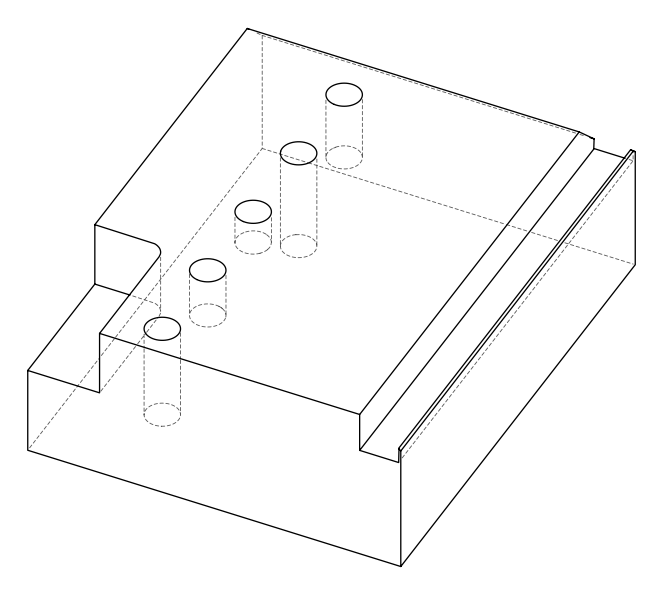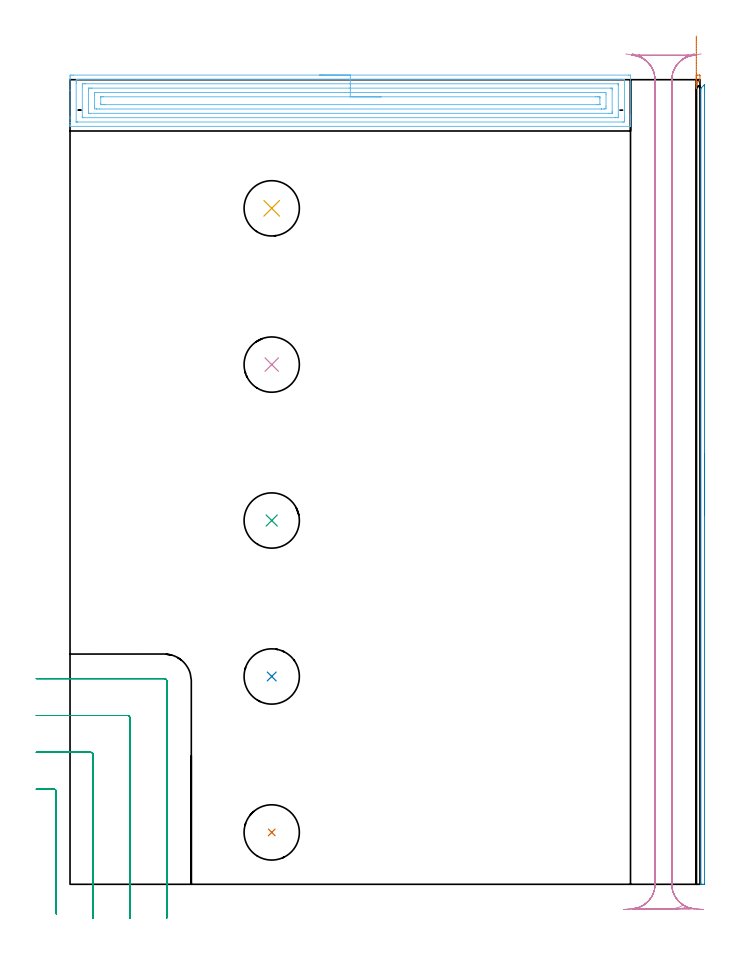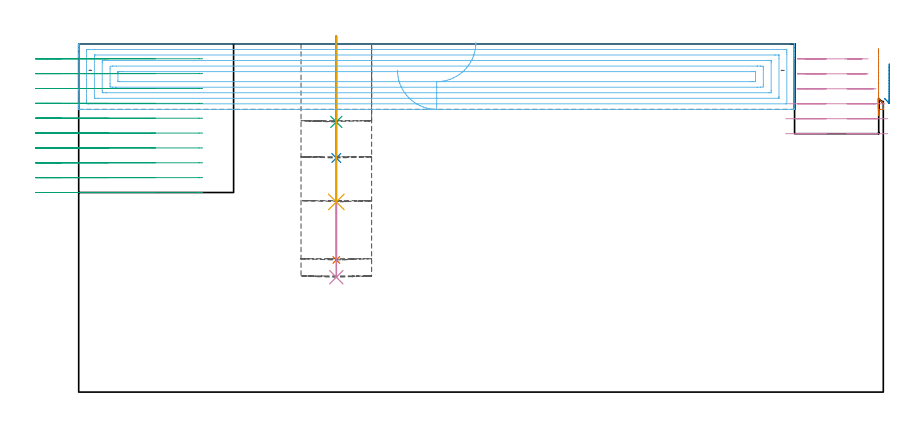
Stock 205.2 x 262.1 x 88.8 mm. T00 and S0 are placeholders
(PLAN: 10 operations, 2 tool changes, 27.3 min)
(1 INDEXABLE_INSERT_DRILL_BLIND_HOLE_FROM_SOLID | STEP1POCKET | NXT0302_007 | 0.23 min | 13955 mm3)
(2 INDEXABLE_INSERT_DRILL_BLIND_HOLE_FROM_SOLID_1 | STEP1POCKET_1 | NXT0302_007 | 0.13 min | 7344 mm3)
(3 INDEXABLE_INSERT_DRILL_BLIND_HOLE_FROM_SOLID_2 | STEP1POCKET_2 | NXT0302_007 | 0.09 min | 5007 mm3)
(4 INDEXABLE_INSERT_DRILL_BLIND_HOLE_FROM_SOLID_3 | STEP1POCKET_3 | NXT0302_007 | 0.25 min | 15074 mm3)
(5 INDEXABLE_INSERT_DRILL_BLIND_HOLE_FROM_SOLID_4 | STEP1POCKET_4 | NXT0302_007 | 0.17 min | 10193 mm3)
(6 AREA_MILL | FG_CHAMFER_SURFACE | UGT0205_001 | 9.1 min | 26527 mm3)
(7 AREA_MILL_1 | FG_CHAMFER_SURFACE_1 | UGT0205_001 | 0.17 min | 1094 mm3)
(8 AREA_MILL_2 | FG_CHAMFER_SURFACE_2 | UGT0205_001 | 2.22 min | 25141 mm3)
(9 MILL_CORNER_NOTCH_RECTANGULAR | CORNER_NOTCH_RECTANGULAR | NXT0201_012 | Follow Part, ap 4, ae 75% | 7.69 min | 111638 mm3)
(10 MILL_RECTANGULAR_SLOT | SLOT_RECTANGULAR | NXT0201_012 | Follow Part, ap 4, ae 75% | 7.22 min | 105750 mm3)
(TOOL NXT0302_007 | Index. Insert Drill 18mm [880-D1800L25-05] | D18 PA176 FL90 Z2)
(TOOL UGT0205_001 | Chamfer Mill 20 x 3 x 45 deg. | D20 FL50 Z2)
(TOOL NXT0201_012 | ENDMILL 16mm [2P460-1600-NA 1630] | D16 FL38 Z6)
(OP 1 INDEXABLE_INSERT_DRILL_BLIND_HOLE_FROM_SOLID)
G17 G21 G94 G90
T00 M6
G54
G17 G0 G90 X65.7 Y16.9 S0 M3
G43 Z98.8 H1
G94 G81 G98 Z33.7 F250. R90.8
G80
M5
M2
(OP 2 INDEXABLE_INSERT_DRILL_BLIND_HOLE_FROM_SOLID_1)
G17 G21 G94 G90
T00 M6
G54
G17 G0 G90 X65.7 Y67.7 S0 M3
G43 Z98.8 H1
G94 G81 G98 Z59.7 F250. R90.8
G80
M5
M2
(OP 3 INDEXABLE_INSERT_DRILL_BLIND_HOLE_FROM_SOLID_2)
G17 G21 G94 G90
T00 M6
G54
G17 G0 G90 X65.7 Y118.5 S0 M3
G43 Z98.8 H1
G94 G81 G98 Z68.9 F250. R90.8
G80
M5
M2
(OP 4 INDEXABLE_INSERT_DRILL_BLIND_HOLE_FROM_SOLID_3)
G17 G21 G94 G90
T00 M6
G54
G17 G0 G90 X65.7 Y169.3 S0 M3
G43 Z98.8 H1
G94 G81 G98 Z29.3 F250. R90.8
G80
M5
M2
(OP 5 INDEXABLE_INSERT_DRILL_BLIND_HOLE_FROM_SOLID_4)
G17 G21 G94 G90
T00 M6
G54
G17 G0 G90 X65.7 Y220.2 S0 M3
G43 Z98.8 H1
G94 G81 G98 Z48.5 F250. R90.8
G80
M5
M2
(OP 6 AREA_MILL)
G17 G21 G94 G90
T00 M6
G54
G17 G0 G90 X81.3 Y263.6 S1061 M3
G43 Z98.8 H0
Z82.1
G94 G1 X81.338 Z81.228 F250.
X81.452 Z80.364
X81.641 Z79.512
X81.903 Z78.68
X82.237 Z77.874
X82.64 Z77.1
X83.108 Z76.364
X83.64 Z75.672
X84.229 Z75.029
X84.872 Z74.44
X85.564 Z73.909
X86.3 Z73.44
X87.074 Z73.037
X87.88 Z72.703
X88.712 Z72.441
X89.564 Z72.252
X90.428 Z72.138
X91.3 Z72.1
X181.981
X182.442 Y263.595 Z72.103
X182.59 Y263.592 Z72.106
X182.6 Y263.44 Z72.257
Y250.58 Z85.115
Y249.97 Z85.724
Y249.429 Z86.267
Y249.09 Z86.606
Y248.549 Z87.147
Y248.21 Z87.484
Y247.532 Z88.167
Y247.232 Z88.468
X182.599 Y246.896 Z88.794
X182.428 Y246.9 Z88.8
X0.172
X0.001 Y246.896 Z88.794
X0. Y247.228 Z88.471
Y247.532 Z88.167
Y248.21 Z87.484
Y249.429 Z86.267
Y249.97 Z85.724
Y258.635 Z77.063
Y262.29 Z73.408
Y262.56 Z73.137
X0.005 Y263.17 Z72.528
X0.01 Y263.592 Z72.106
X0.186 Y263.595 Z72.103
X0.619 Y263.599 Z72.101
X1.056 Y263.6 Z72.1
X91.3
Y262.186 Z73.514
X180.301 Y262.185 Z73.515
X180.561 Y262.18 Z73.52
X180.586 Y262.179 Z73.521
X180.591 Y262.162 Z73.539
X180.597 Y262.129 Z73.571
X180.599 Y262.097 Z73.603
X180.6 Y249.571 Z86.129
X180.598 Y249.09 Z86.61
X180.594 Y248.697 Z87.003
X180.579 Y248.321 Z87.379
X180.194 Y248.316 Z87.384
X180.088 Y248.315 Z87.385
X2.406
X2.299
X2.039 Y248.32 Z87.38
X2.014 Y248.321 Z87.379
X2.009 Y248.339 Z87.361
X2.003 Y248.371 Z87.329
X2.001 Y248.403 Z87.297
X2. Y260.929 Z74.771
X2.002 Y261.41 Z74.29
X2.006 Y261.803 Z73.897
X2.021 Y262.179 Z73.521
X2.406 Y262.184 Z73.516
X2.512 Y262.185 Z73.515
X91.3 Y262.186 Z73.514
Y260.772 Z74.928
X178.407 Y260.771 Z74.929
X178.489 Y260.77 Z74.93
X178.554 Y260.767 Z74.933
X178.589 Y260.765 Z74.935
X178.591 Y260.719 Z74.981
X178.597 Y260.53 Z75.17
X178.6 Y260.341 Z75.359
Y250.661 Z85.039
X178.596 Y249.97 Z85.73
X178.592 Y249.789 Z85.911
X178.583 Y249.735 Z85.965
X178.53 Y249.733 Z85.967
X178.407 Y249.731 Z85.969
X177.759 Y249.729 Z85.971
X177.514 Y249.728 Z85.972
X4.192 Y249.729 Z85.971
X4.111 Y249.73 Z85.97
X4.046 Y249.733 Z85.967
X4.011 Y249.735 Z85.965
X4.009 Y249.781 Z85.919
X4.003 Y249.97 Z85.73
X4.001 Y250.159 Z85.541
X4. Y259.839 Z75.861
X4.004 Y260.53 Z75.17
X4.008 Y260.711 Z74.989
X4.017 Y260.765 Z74.935
X4.07 Y260.767 Z74.933
X4.192 Y260.769 Z74.931
X4.841 Y260.771 Z74.929
X5.086
X91.3 Y260.772 Z74.928
Y259.357 Z76.343
X176.025
X176.464 Y259.353 Z76.347
X176.557 Y259.351 Z76.349
X176.59 Y259.348 Z76.352
X176.593 Y259.303 Z76.397
X176.596 Y259.201 Z76.499
X176.6 Y258.79 Z76.91
Y251.73 Z83.97
X176.594 Y251.3 Z84.4
X176.59 Y251.194 Z84.506
X176.586 Y251.149 Z84.551
X176.522 Y251.148 Z84.552
X176.322 Y251.145 Z84.555
X175.727 Y251.143 Z84.557
X175.43
X6.575
X6.136 Y251.147 Z84.553
X6.043 Y251.149 Z84.551
X6.01 Y251.152 Z84.548
X6.007 Y251.197 Z84.503
X6.004 Y251.299 Z84.401
X6. Y251.71 Z83.99
Y258.77 Z76.93
X6.006 Y259.199 Z76.501
X6.01 Y259.306 Z76.394
X6.014 Y259.35 Z76.35
X6.078 Y259.352 Z76.348
X6.278 Y259.355 Z76.345
X6.873 Y259.357 Z76.343
X7.17
X91.3
Y257.943 Z77.757
X173.047
X173.889 Y257.94 Z77.76
X173.94 Y257.938 Z77.762
X174.59 Y257.89 Z77.81
X174.599 Y257.242 Z78.458
Y253.49 Z82.21
X174.596 Y252.844 Z82.856
X174.59 Y252.61 Z83.09
X173.99 Y252.562 Z83.138
X173.94 Y252.56 Z83.14
X173.101 Y252.557 Z83.143
X173.047
X9.553
X8.711 Y252.559 Z83.141
X8.66 Y252.562 Z83.138
X8.01 Y252.61 Z83.09
X8.001 Y253.258 Z82.442
Y257.01 Z78.69
X8.004 Y257.656 Z78.044
X8.01 Y257.89 Z77.81
X8.61 Y257.938 Z77.762
X8.66 Y257.94 Z77.76
X9.499 Y257.943 Z77.757
X9.553
X91.3
Y256.529 Z79.171
X171.26
X171.749 Y256.528 Z79.172
X172.154 Y256.526 Z79.174
X172.557 Y256.522 Z79.178
X172.59 Y256.513 Z79.187
X172.594 Y256.472 Z79.228
X172.597 Y256.394 Z79.306
X172.599 Y256.276 Z79.424
X172.6 Y256.13 Z79.57
X172.599 Y254.15 Z81.55
X172.598 Y254.04 Z81.66
X172.594 Y253.986 Z81.714
X172.59 Y253.978 Z81.722
X172.584 Y253.975 Z81.725
X172.557 Y253.973 Z81.727
X172.154 Y253.971 Z81.729
X171.665
X11.34
X10.85 Y253.972 Z81.728
X10.446 Y253.974 Z81.726
X10.043 Y253.978 Z81.722
X10.01 Y253.987 Z81.713
X10.006 Y254.028 Z81.672
X10.003 Y254.106 Z81.594
X10.001 Y254.223 Z81.477
X10. Y254.37 Z81.33
X10.001 Y256.35 Z79.35
X10.002 Y256.46 Z79.24
X10.006 Y256.514 Z79.186
X10.01 Y256.522 Z79.178
X10.016 Y256.525 Z79.175
X10.043 Y256.527 Z79.173
X10.446 Y256.529 Z79.171
X10.935
X91.3
X92.172 Z79.209
X93.036 Z79.323
X93.888 Z79.512
X94.72 Z79.774
X95.526 Z80.108
X96.3 Z80.511
X97.036 Z80.98
X97.728 Z81.511
X98.371 Z82.1
X98.96 Z82.743
X99.492 Z83.435
X99.96 Z84.171
X100.363 Z84.945
X100.697 Z85.751
X100.959 Z86.583
X101.148 Z87.435
X101.262 Z88.3
X101.3 Z89.171
G0 Z98.8
M5
M2
(OP 7 AREA_MILL_1)
G17 G21 G94 G90
T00 M6
G54
G17 G0 G90 X204. Y262.171 S1061 M3
G43 Z98.8 H0
Z87.64
G94 G1 Y261.583 Z86.995 F250.
Y261.053 Z86.302
Y260.585 Z85.566
Y260.184 Z84.791
Y259.852 Z83.984
Y259.591 Z83.152
Y259.404 Z82.3
Y259.292 Z81.435
Y259.255 Z80.563
Y259.295 Z79.692
Y259.41 Z78.827
Y259.601 Z77.975
Y259.865 Z77.144
Y260.2 Z76.339
Y260.604 Z75.566
Y261.074 Z74.831
Y261.607 Z74.14
Y262.197 Z73.497
Y263.391 Z72.306
X204.002 Y263.591 Z72.105
X204.413 Y263.6 Z72.1
X205.046
X205.141 Y263.597 Z72.103
X205.19 Y263.593 Z72.106
X205.2 Y263.36 Z72.339
Y262.001 Z73.698
X205.195 Y261.995 Z73.705
X204.897 Y261.696 Z74.001
X204.154 Y260.953 Z74.744
X204.086 Y260.886 Z74.813
X204.041 Y260.841 Z74.858
X204.01 Y260.808 Z74.888
X204.005 Y260.807
X204.002 Y260.809 Z74.886
X204. Y260.87 Z74.826
Y261.314 Z74.386
Y261.588 Z74.111
Y262.197 Z73.497
Y262.839 Z72.906
Y263.529 Z72.372
Y264.263 Z71.901
Y265.035 Z71.496
X204.001 Y265.84 Z71.159
Y266.671 Z70.894
Y267.522 Z70.702
Y268.387 Z70.585
Y269.258 Z70.544
Y270.13 Z70.579
Y270.995 Z70.69
Y271.848 Z70.876
Y272.681 Z71.135
Y273.488 Z71.466
X204.002 Y274.263 Z71.867
Y275. Z72.333
Y275.694 Z72.861
Y276.34 Z73.449
G0 Z98.8
M5
M2
(OP 8 AREA_MILL_2)
G17 G21 G94 G90
T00 M6
G54
G17 G0 G90 X206.7 Y140.25 S1061 M3
G43 Z98.8 H0
Z83.7
G94 G1 Y140.212 Z82.828 F250.
Y140.098 Z81.963
Y139.909 Z81.112
Y139.647 Z80.28
Y139.313 Z79.474
Y138.91 Z78.7
Y138.442 Z77.964
Y137.91 Z77.272
Y137.321 Z76.629
Y136.678 Z76.04
Y135.986 Z75.508
Y135.25 Z75.04
Y134.476 Z74.637
Y133.67 Z74.303
Y132.838 Z74.041
Y131.986 Z73.852
Y131.122 Z73.738
Y130.25 Z73.7
Y0.095
X206.692 Y0.01 Z73.705
X206.37 Y0. Z74.029
X206.276 Z74.124
X205.982 Z74.418
X205.559 Y0.008 Z74.833
X205.503 Y0.01 Z74.889
X205.5 Y0.18 Z74.9
Y258.98
X205.504 Y259.304 Z74.89
X205.654 Y259.456 Z74.742
X206.371 Y260.171 Z74.028
X206.546 Y260.347 Z73.851
X206.673 Y260.469 Z73.725
X206.694 Y260.483 Z73.703
X206.699 Y260.469 Z73.699
X206.7 Y130.25 Z73.7
Y129.378 Z73.738
Y128.514 Z73.852
Y127.662 Z74.041
Y126.83 Z74.303
Y126.024 Z74.637
Y125.25 Z75.04
Y124.514 Z75.508
Y123.822 Z76.04
Y123.179 Z76.629
Y122.59 Z77.272
Y122.058 Z77.964
Y121.59 Z78.7
Y121.187 Z79.474
Y120.853 Z80.28
Y120.591 Z81.112
Y120.402 Z81.963
Y120.288 Z82.828
Y120.25 Z83.7
G0 Z98.8
M5
M2
(OP 9 MILL_CORNER_NOTCH_RECTANGULAR)
G17 G21 G94 G90
T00 M6
G54
G17 G0 G90 X-4.5 Y-9.614 S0 M3
G43 Z98.8 H1
Z85.01
G94 G1 Y-6.614 F250.
Y30.204 F500.
G3 X-5.296 Y31. R0.8
G1 X-8.
X-11. F250.
G0 Z98.8
X7.5 Y-11.
Z85.01
G1 Y-8.
Y42.204 F500.
G3 X6.704 Y43. R0.8
G1 X-8.
X-11. F250.
G0 Z98.8
X19.5 Y-11.
Z85.01
G1 Y-8.
Y54.204 F500.
G3 X18.704 Y55. R0.8
G1 X-8.
X-11. F250.
G0 Z98.8
X31.5 Y-11.
Z85.01
G1 Y-8.
Y66.203 F500.
G3 X30.703 Y67. R0.8
G1 X-8.
X-11. F250.
G0 Z98.8
X-4.5 Y-9.614
Z81.22
G1 Y-6.614
Y30.204 F500.
G3 X-5.296 Y31. R0.8
G1 X-8.
X-11. F250.
G0 Z98.8
X7.5 Y-11.
Z81.22
G1 Y-8.
Y42.204 F500.
G3 X6.704 Y43. R0.8
G1 X-8.
X-11. F250.
G0 Z98.8
X19.5 Y-11.
Z81.22
G1 Y-8.
Y54.204 F500.
G3 X18.704 Y55. R0.8
G1 X-8.
X-11. F250.
G0 Z98.8
X31.5 Y-11.
Z81.22
G1 Y-8.
Y66.203 F500.
G3 X30.703 Y67. R0.8
G1 X-8.
X-11. F250.
G0 Z98.8
X-4.5 Y-9.614
Z77.43
G1 Y-6.614
Y30.204 F500.
G3 X-5.296 Y31. R0.8
G1 X-8.
X-11. F250.
G0 Z98.8
X7.5 Y-11.
Z77.43
G1 Y-8.
Y42.204 F500.
G3 X6.704 Y43. R0.8
G1 X-8.
X-11. F250.
G0 Z98.8
X19.5 Y-11.
Z77.43
G1 Y-8.
Y54.204 F500.
G3 X18.704 Y55. R0.8
G1 X-8.
X-11. F250.
G0 Z98.8
X31.5 Y-11.
Z77.43
G1 Y-8.
Y66.203 F500.
G3 X30.703 Y67. R0.8
G1 X-8.
X-11. F250.
G0 Z98.8
X-4.5 Y-9.614
Z73.64
G1 Y-6.614
Y30.204 F500.
G3 X-5.296 Y31. R0.8
G1 X-8.
X-11. F250.
G0 Z98.8
X7.5 Y-11.
Z73.64
G1 Y-8.
Y42.204 F500.
G3 X6.704 Y43. R0.8
G1 X-8.
X-11. F250.
G0 Z98.8
X19.5 Y-11.
Z73.64
G1 Y-8.
Y54.204 F500.
G3 X18.704 Y55. R0.8
G1 X-8.
X-11. F250.
G0 Z98.8
X31.5 Y-11.
Z73.64
G1 Y-8.
Y66.203 F500.
G3 X30.703 Y67. R0.8
G1 X-8.
X-11. F250.
G0 Z98.8
X-4.5 Y-9.614
Z69.85
G1 Y-6.614
Y30.204 F500.
G3 X-5.296 Y31. R0.8
G1 X-8.
X-11. F250.
G0 Z98.8
X7.5 Y-11.
Z69.85
G1 Y-8.
Y42.204 F500.
G3 X6.704 Y43. R0.8
G1 X-8.
X-11. F250.
G0 Z98.8
X19.5 Y-11.
Z69.85
G1 Y-8.
Y54.204 F500.
G3 X18.704 Y55. R0.8
G1 X-8.
X-11. F250.
G0 Z98.8
X31.5 Y-11.
Z69.85
G1 Y-8.
Y66.203 F500.
G3 X30.703 Y67. R0.8
G1 X-8.
X-11. F250.
G0 Z98.8
X-4.5 Y-9.614
Z66.06
G1 Y-6.614
Y30.204 F500.
G3 X-5.296 Y31. R0.8
G1 X-8.
X-11. F250.
G0 Z98.8
X7.5 Y-11.
Z66.06
G1 Y-8.
Y42.204 F500.
G3 X6.704 Y43. R0.8
G1 X-8.
X-11. F250.
G0 Z98.8
X19.5 Y-11.
Z66.06
G1 Y-8.
Y54.204 F500.
G3 X18.704 Y55. R0.8
G1 X-8.
X-11. F250.
G0 Z98.8
X31.5 Y-11.
Z66.06
G1 Y-8.
Y66.203 F500.
G3 X30.703 Y67. R0.8
G1 X-8.
X-11. F250.
G0 Z98.8
X-4.5 Y-9.614
Z62.27
G1 Y-6.614
Y30.204 F500.
G3 X-5.296 Y31. R0.8
G1 X-8.
X-11. F250.
G0 Z98.8
X7.5 Y-11.
Z62.27
G1 Y-8.
Y42.204 F500.
G3 X6.704 Y43. R0.8
G1 X-8.
X-11. F250.
G0 Z98.8
X19.5 Y-11.
Z62.27
G1 Y-8.
Y54.204 F500.
G3 X18.704 Y55. R0.8
G1 X-8.
X-11. F250.
G0 Z98.8
X31.5 Y-11.
Z62.27
G1 Y-8.
Y66.203 F500.
G3 X30.703 Y67. R0.8
G1 X-8.
X-11. F250.
G0 Z98.8
X-4.5 Y-9.614
Z58.48
G1 Y-6.614
Y30.204 F500.
G3 X-5.296 Y31. R0.8
G1 X-8.
X-11. F250.
G0 Z98.8
X7.5 Y-11.
Z58.48
G1 Y-8.
Y42.204 F500.
G3 X6.704 Y43. R0.8
G1 X-8.
X-11. F250.
G0 Z98.8
X19.5 Y-11.
Z58.48
G1 Y-8.
Y54.204 F500.
G3 X18.704 Y55. R0.8
G1 X-8.
X-11. F250.
G0 Z98.8
X31.5 Y-11.
Z58.48
G1 Y-8.
Y66.203 F500.
G3 X30.703 Y67. R0.8
G1 X-8.
X-11. F250.
G0 Z98.8
X-4.5 Y-9.614
Z54.69
G1 Y-6.614
Y30.204 F500.
G3 X-5.296 Y31. R0.8
G1 X-8.
X-11. F250.
G0 Z98.8
X7.5 Y-11.
Z54.69
G1 Y-8.
Y42.204 F500.
G3 X6.704 Y43. R0.8
G1 X-8.
X-11. F250.
G0 Z98.8
X19.5 Y-11.
Z54.69
G1 Y-8.
Y54.204 F500.
G3 X18.704 Y55. R0.8
G1 X-8.
X-11. F250.
G0 Z98.8
X31.5 Y-11.
Z54.69
G1 Y-8.
Y66.203 F500.
G3 X30.703 Y67. R0.8
G1 X-8.
X-11. F250.
G0 Z98.8
X-4.5 Y-9.614
Z50.9
G1 Y-6.614
Y30.204 F500.
G3 X-5.296 Y31. R0.8
G1 X-8.
X-11. F250.
G0 Z98.8
X7.5 Y-11.
Z50.9
G1 Y-8.
Y42.204 F500.
G3 X6.704 Y43. R0.8
G1 X-8.
X-11. F250.
G0 Z98.8
X19.5 Y-11.
Z50.9
G1 Y-8.
Y54.204 F500.
G3 X18.704 Y55. R0.8
G1 X-8.
X-11. F250.
G0 Z98.8
X31.5 Y-11.
Z50.9
G1 Y-8.
Y66.203 F500.
G3 X30.703 Y67. R0.8
G1 X-8.
X-11. F250.
G0 Z98.8
M5
M2
(OP 10 MILL_RECTANGULAR_SLOT)
G17 G21 G94 G90
T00 M6
G54
G17 G0 G90 X185.258 Y270.22 S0 M3
G43 Z98.8 H1
Z84.983
G94 G1 X187.6 Y268.345 F250.
G2 X190.6 Y262.1 R8. F500.
G1 Y0.
G2 X183.292 Y-7.97 R8.
G1 Y-8.
X195.5
G3 X199.75 Y-6.778 R8.
G2 X196. Y0. R8.
G1 Y262.1
G2 X199. Y268.345 R8.
G1 X201.342 Y270.22 F250.
G0 X185.235 Y270.228 Z81.167
G1 X187.582 Y268.359
G2 X190.6 Y262.1 R8. F500.
G1 Y0.
G2 X183.292 Y-7.97 R8.
G1 Y-8.
X197.733
G3 X200.866 Y-7.361 R8.
G2 X196. Y0. R8.
G1 Y262.1
G2 X199.018 Y268.36 R8.
G1 X201.366 Y270.228 F250.
G0 X183.157 Y270.626 Z77.35
G1 X185.892 Y269.391
G2 X190.6 Y262.1 R8. F500.
G1 Y0.
G2 X183.292 Y-7.97 R8.
G1 Y-8.
X201.537
G3 X202.675 Y-7.919 R8.
G1 X202.671 Y-7.889
G2 X196. Y0. R8.
G1 Y262.1
G2 X200.627 Y269.354 R8.
G1 X203.347 Y270.619 F250.
G0 X181.02 Y270.497 Z73.533
G1 X183.976 Y269.981
G2 X190.6 Y262.1 R8. F500.
G1 Y0.
G2 X183.292 Y-7.97 R8.
G1 Y-8.
X203.308
Y-7.97
G2 X196. Y0. R8.
G1 Y262.1
G2 X202.635 Y269.983 R8.
G1 X205.592 Y270.494 F250.
G0 Z98.8
X206.297 Y-8.23
Z69.717
G1 X203.308 Y-7.97
G2 X196. Y0. R8. F500.
G1 Y262.1
G2 X203.6 Y270.09 R8.
G1 X183.
G2 X190.6 Y262.1 R8.
G1 Y0.
G2 X183.292 Y-7.97 R8.
G1 X180.303 Y-8.23 F250.
G0 X206.297 Z65.9
G1 X203.308 Y-7.97
G2 X196. Y0. R8. F500.
G1 Y262.1
G2 X203.6 Y270.09 R8.
G1 Y270.1
X183.
Y270.09
G2 X190.6 Y262.1 R8.
G1 Y0.
G2 X183.292 Y-7.97 R8.
G1 X180.303 Y-8.23 F250.
G0 Z98.8
M5
M2
